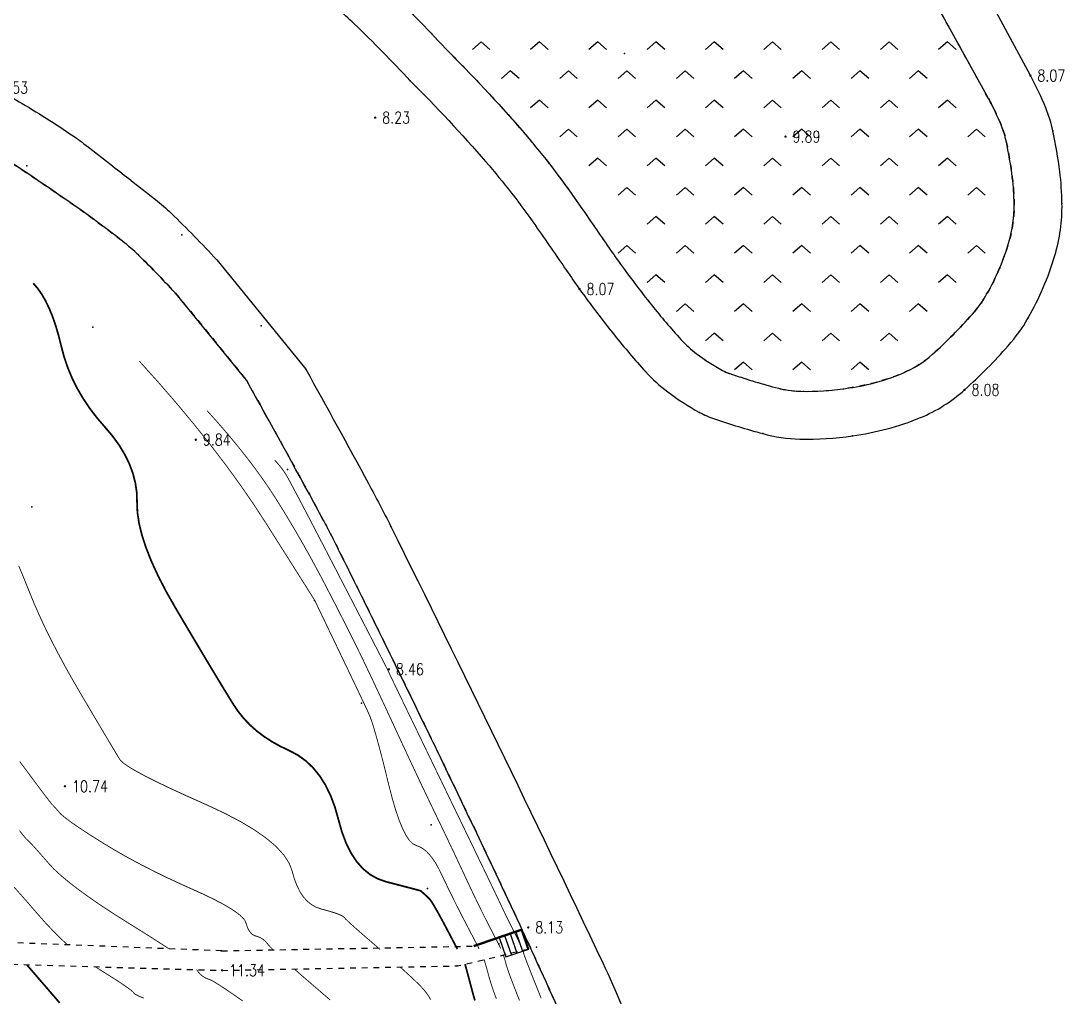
# Model space of a CAD drawing. Extents: x 940 to 2162, y 608 to 1562.
# Drawn here: x 1316.5 to 1406, y 924.7 to 1008.5 of the extents above; entities that cross this region are included whole.
import ezdxf
from ezdxf.enums import TextEntityAlignment as Align

# ---------------------------------------------------------------- set-up
doc = ezdxf.new("R2010")
doc.units = 0
doc.header["$LTSCALE"] = 0.5
doc.header["$PDSIZE"] = 0.2
doc.linetypes.add('X6', pattern=[2, 1, -1])
doc.layers.get('0').update_dxf_attribs({"linetype": 'CONTINUOUS'})
doc.layers.add('ASSIST', color=7, linetype='CONTINUOUS', plot=False)
for name, color, linetype in [('DGX', 2, 'CONTINUOUS'), ('DLSS', 4, 'CONTINUOUS'), ('GCD', 1, 'CONTINUOUS'), ('JMD', 6, 'CONTINUOUS'), ('SXSS', 5, 'CONTINUOUS'), ('ZBTZ', 3, 'CONTINUOUS'), ('ZDH', 1, 'CONTINUOUS')]:
    doc.layers.add(name, color=color, linetype=linetype)
doc.styles.add('HZ', font='rs.shx', dxfattribs={"width": 0.8, "bigfont": 'hztxt.shx'})
doc.linetypes.add('1161', pattern='A,0,[149,AAA.SHX,S=0.15,R=0,X=0,Y=0],-1.6', length=1.6)

# ---------------------------------------------------------------- blocks, each defined once
blk = doc.blocks.new('gc211')
for p, q in [((0, 0), (-1.5, -1.32)), ((1.5, -1.32), (0, 0))]:
    blk.add_line(p, q)
blk = doc.blocks.new('GC200')
at = {"linetype": 'Continuous', "const_width": 0.2, "flags": 128}
blk.add_lwpolyline([(-0.1, 0, 1), (0.1, 0, 1)], format="xyb", close=True, dxfattribs=at)

msp = doc.modelspace()

# ---------------------------------------------------------------- linework, layer by layer
at = {"layer": 'ASSIST', "linetype": 'Continuous', "flags": 128}
msp.add_lwpolyline([(1359.496, 930.55), (1357.53, 929.876), (1358.106, 928.197), (1360.072, 928.871)], close=True, dxfattribs=at)
at = {"layer": 'DGX', "color": 3, "linetype": 'Continuous', "const_width": 0.15, "elevation": 10}
for points in [[(1317.565, 986.022), (1317.935, 985.592), (1318.285, 985.093), (1318.615, 984.524), (1318.925, 983.886), (1319.215, 983.179), (1319.484, 982.403), (1319.733, 981.557), (1319.962, 980.643), (1320.211, 979.703), (1320.523, 978.785), (1320.896, 977.887), (1321.331, 977.009), (1321.829, 976.152), (1322.388, 975.316), (1323.009, 974.5), (1323.691, 973.705), (1324.359, 972.917), (1324.936, 972.123), (1325.42, 971.322), (1325.813, 970.514), (1326.114, 969.701), (1326.324, 968.881), (1326.442, 968.054), (1326.468, 967.221), (1326.502, 966.348), (1326.645, 965.4), (1326.895, 964.378), (1327.254, 963.281), (1327.721, 962.11), (1328.295, 960.865), (1328.978, 959.545), (1329.769, 958.151), (1330.586, 956.769), (1331.346, 955.487), (1332.05, 954.304), (1332.698, 953.221), (1333.29, 952.236), (1333.826, 951.351), (1334.306, 950.566), (1334.729, 949.879), (1335.149, 949.261), (1335.618, 948.678), (1336.138, 948.131), (1336.706, 947.62), (1337.325, 947.145), (1337.993, 946.706), (1338.71, 946.303), (1339.478, 945.936), (1340.237, 945.537), (1340.932, 945.04), (1341.563, 944.443), (1342.129, 943.749), (1342.63, 942.955), (1343.067, 942.063), (1343.439, 941.072), (1343.747, 939.982), (1344.051, 938.903), (1344.414, 937.941), (1344.836, 937.098), (1345.316, 936.373), (1345.855, 935.766), (1346.453, 935.278), (1347.109, 934.908), (1347.824, 934.656), (1348.521, 934.475), (1349.127, 934.317), (1349.639, 934.183), (1350.06, 934.072), (1350.387, 933.985), (1350.623, 933.921), (1350.765, 933.88), (1350.815, 933.863), (1350.822, 933.855), (1350.835, 933.842), (1350.855, 933.824), (1350.88, 933.801), (1350.911, 933.773), (1350.948, 933.741), (1350.992, 933.703), (1351.041, 933.661), (1351.095, 933.614), (1351.151, 933.563), (1351.211, 933.509), (1351.273, 933.451), (1351.338, 933.388), (1351.406, 933.322), (1351.477, 933.253), (1351.55, 933.179), (1351.641, 933.068), (1351.765, 932.886), (1351.921, 932.634), (1352.11, 932.311), (1352.332, 931.917), (1352.586, 931.453), (1352.873, 930.918), (1353.193, 930.312), (1353.508, 929.709), (1353.783, 929.185), (1353.942, 928.88)], [(1354.601, 927.582), (1354.617, 927.528), (1354.657, 927.387), (1354.71, 927.197), (1354.775, 926.959), (1354.852, 926.672), (1354.942, 926.337), (1355.044, 925.953), (1355.147, 925.567), (1355.239, 925.225), (1355.32, 924.927), (1355.391, 924.673), (1355.451, 924.463)]]:
    msp.add_lwpolyline(points, dxfattribs=at)
at = {"layer": 'DGX', "linetype": 'Continuous', "const_width": 0.075}
for points, elevation in [([(1326.667, 979.337), (1328.307, 977.511), (1329.866, 975.709), (1331.345, 973.933), (1332.743, 972.181), (1334.061, 970.454), (1335.299, 968.752), (1336.456, 967.075), (1337.533, 965.422), (1338.505, 963.884), (1339.349, 962.549), (1340.064, 961.417), (1340.65, 960.489), (1341.107, 959.763), (1341.436, 959.241), (1341.637, 958.922), (1341.708, 958.807), (1341.747, 958.727), (1341.849, 958.514), (1342.016, 958.168), (1342.245, 957.689), (1342.538, 957.077), (1342.895, 956.333), (1343.315, 955.455), (1343.799, 954.445), (1344.29, 953.419), (1344.732, 952.495), (1345.125, 951.672), (1345.468, 950.95), (1345.763, 950.33), (1346.008, 949.811), (1346.204, 949.393), (1346.351, 949.077), (1346.485, 948.751), (1346.641, 948.302), (1346.819, 947.731), (1347.019, 947.038), (1347.242, 946.222), (1347.487, 945.284), (1347.754, 944.224), (1348.044, 943.042), (1348.343, 941.871), (1348.642, 940.846), (1348.94, 939.968), (1349.237, 939.235), (1349.532, 938.649), (1349.826, 938.208), (1350.12, 937.913), (1350.412, 937.765), (1350.701, 937.661), (1350.984, 937.501), (1351.261, 937.283), (1351.533, 937.01), (1351.798, 936.679), (1352.059, 936.292), (1352.313, 935.849), (1352.562, 935.348), (1352.812, 934.816), (1353.069, 934.276), (1353.334, 933.73), (1353.607, 933.176), (1353.887, 932.615), (1354.175, 932.047), (1354.471, 931.471), (1354.774, 930.889), (1355.064, 930.335), (1355.32, 929.845), (1355.541, 929.42), (1355.728, 929.06), (1355.813, 928.895)], 9.5), ([(1332.476, 975.089), (1333.367, 974.096), (1334.214, 973.117), (1335.017, 972.152), (1335.777, 971.2), (1336.493, 970.262), (1337.166, 969.337), (1337.795, 968.426), (1338.38, 967.528), (1338.94, 966.63), (1339.495, 965.717), (1340.045, 964.791), (1340.589, 963.85), (1341.128, 962.896), (1341.661, 961.927), (1342.188, 960.944), (1342.71, 959.947), (1343.213, 958.971), (1343.685, 958.051), (1344.126, 957.186), (1344.535, 956.377), (1344.913, 955.623), (1345.259, 954.926), (1345.574, 954.284), (1345.857, 953.697), (1346.136, 953.111), (1346.441, 952.469), (1346.77, 951.771), (1347.123, 951.018), (1347.501, 950.209), (1347.903, 949.344), (1348.33, 948.423), (1348.781, 947.447), (1349.238, 946.462), (1349.679, 945.513), (1350.105, 944.601), (1350.516, 943.725), (1350.911, 942.886), (1351.292, 942.085), (1351.658, 941.319), (1352.009, 940.591), (1352.35, 939.883), (1352.688, 939.179), (1353.023, 938.478), (1353.354, 937.782), (1353.681, 937.09), (1354.006, 936.402), (1354.326, 935.717), (1354.644, 935.037), (1354.952, 934.377), (1355.245, 933.756), (1355.523, 933.173), (1355.786, 932.629), (1356.034, 932.122), (1356.267, 931.654), (1356.485, 931.224), (1356.687, 930.832), (1356.874, 930.475), (1357.043, 930.15), (1357.195, 929.856), (1357.329, 929.593), (1357.446, 929.362), (1357.545, 929.162), (1357.627, 928.994), (1357.667, 928.909)], 9), ([(1338.284, 970.84), (1338.427, 970.682), (1338.562, 970.525), (1338.69, 970.371), (1338.811, 970.219), (1338.926, 970.07), (1339.033, 969.922), (1339.134, 969.776), (1339.227, 969.633), (1339.376, 969.375), (1339.642, 968.885), (1340.026, 968.164), (1340.528, 967.212), (1341.148, 966.028), (1341.885, 964.613), (1342.739, 962.966), (1343.712, 961.087), (1344.68, 959.215), (1345.522, 957.588), (1346.237, 956.204), (1346.825, 955.065), (1347.287, 954.17), (1347.623, 953.519), (1347.832, 953.112), (1347.914, 952.949), (1347.935, 952.907), (1347.957, 952.86), (1347.981, 952.81), (1348.006, 952.755), (1348.033, 952.697), (1348.063, 952.634), (1348.093, 952.568), (1348.126, 952.497), (1348.227, 952.285), (1348.464, 951.793), (1348.836, 951.021), (1349.343, 949.97), (1349.985, 948.639), (1350.763, 947.029), (1351.676, 945.139), (1352.724, 942.969), (1353.779, 940.786), (1354.711, 938.855), (1355.52, 937.177), (1356.207, 935.751), (1356.771, 934.577), (1357.213, 933.656), (1357.531, 932.988), (1357.728, 932.572), (1357.859, 932.29), (1357.984, 932.025), (1358.103, 931.776), (1358.216, 931.543), (1358.321, 931.327), (1358.421, 931.126), (1358.514, 930.943), (1358.601, 930.775), (1358.684, 930.615), (1358.766, 930.454), (1358.848, 930.291), (1358.93, 930.126), (1359.011, 929.96), (1359.091, 929.793), (1359.171, 929.624), (1359.251, 929.453), (1359.326, 929.288), (1359.394, 929.134), (1359.455, 928.992), (1359.483, 928.923)], 8.5), ([(1316.324, 961.749), (1316.601, 961.095), (1316.917, 960.323), (1317.273, 959.433), (1317.669, 958.469), (1318.108, 957.471), (1318.589, 956.442), (1319.112, 955.379), (1319.677, 954.285), (1320.285, 953.157), (1320.935, 951.997), (1321.627, 950.805), (1322.304, 949.659), (1322.908, 948.638), (1323.439, 947.742), (1323.896, 946.971), (1324.281, 946.326), (1324.593, 945.805), (1324.831, 945.41), (1324.996, 945.14), (1325.224, 944.898), (1325.647, 944.589), (1326.267, 944.212), (1327.083, 943.767), (1328.096, 943.254), (1329.305, 942.674), (1330.711, 942.026), (1332.313, 941.31), (1333.918, 940.564), (1335.33, 939.825), (1336.551, 939.094), (1337.581, 938.37), (1338.419, 937.653), (1339.065, 936.944), (1339.519, 936.243), (1339.782, 935.548), (1339.966, 934.894), (1340.187, 934.311), (1340.442, 933.799), (1340.733, 933.36), (1341.06, 932.992), (1341.423, 932.696), (1341.82, 932.472), (1342.254, 932.319), (1342.68, 932.205), (1343.055, 932.097), (1343.381, 931.995), (1343.656, 931.899), (1343.88, 931.81), (1344.055, 931.726), (1344.179, 931.648), (1344.253, 931.576), (1344.339, 931.476), (1344.5, 931.316), (1344.736, 931.095), (1345.047, 930.814), (1345.433, 930.472), (1345.894, 930.068), (1346.43, 929.605), (1347.04, 929.08), (1347.333, 928.828)], 10.5), ([(1316.4, 944.976), (1317.122, 944.006), (1317.736, 943.184), (1318.241, 942.509), (1318.638, 941.982), (1318.927, 941.602), (1319.108, 941.369), (1319.18, 941.285), (1319.205, 941.264), (1319.246, 941.225), (1319.302, 941.167), (1319.373, 941.09), (1319.459, 940.994), (1319.56, 940.88), (1319.677, 940.746), (1319.809, 940.594), (1319.99, 940.411), (1320.254, 940.186), (1320.603, 939.918), (1321.034, 939.609), (1321.55, 939.256), (1322.149, 938.862), (1322.831, 938.425), (1323.597, 937.945), (1324.423, 937.446), (1325.285, 936.949), (1326.182, 936.454), (1327.115, 935.961), (1328.084, 935.471), (1329.089, 934.983), (1330.13, 934.497), (1331.206, 934.013), (1332.235, 933.546), (1333.135, 933.108), (1333.906, 932.701), (1334.547, 932.323), (1335.059, 931.976), (1335.441, 931.659), (1335.694, 931.372), (1335.817, 931.114), (1335.882, 930.885), (1335.959, 930.68), (1336.049, 930.501), (1336.151, 930.347), (1336.265, 930.218), (1336.392, 930.114), (1336.532, 930.035), (1336.684, 929.982), (1336.838, 929.935), (1336.984, 929.877), (1337.122, 929.808), (1337.252, 929.727), (1337.373, 929.634), (1337.487, 929.531), (1337.592, 929.415), (1337.69, 929.289), (1337.855, 929.098), (1338.164, 928.791), (1338.201, 928.756)], 11), ([(1329.204, 928.898), (1328.266, 929.508), (1327.159, 930.212), (1325.894, 931.001), (1324.609, 931.811), (1323.441, 932.576), (1322.389, 933.297), (1321.455, 933.973), (1320.637, 934.604), (1319.936, 935.19), (1319.351, 935.732), (1318.884, 936.23), (1318.497, 936.677), (1318.154, 937.069), (1317.857, 937.405), (1317.603, 937.687), (1317.395, 937.913), (1317.231, 938.083), (1317.111, 938.199), (1317.036, 938.259), (1316.929, 938.367), (1316.714, 938.625), (1316.39, 939.034)], 11.5), ([(1357.888, 928.367), (1357.909, 928.306), (1357.962, 928.148), (1358.013, 927.98), (1358.064, 927.805), (1358.114, 927.621), (1358.176, 927.407), (1358.262, 927.142), (1358.372, 926.825), (1358.505, 926.457), (1358.663, 926.037), (1358.844, 925.566), (1359.049, 925.043), (1359.278, 924.469)], 9), ([(1359.547, 928.763), (1359.555, 928.742), (1359.594, 928.635), (1359.625, 928.539), (1359.65, 928.455), (1359.691, 928.327), (1359.774, 928.1), (1359.897, 927.774), (1360.062, 927.349), (1360.269, 926.824), (1360.516, 926.2), (1360.804, 925.477), (1361.134, 924.655)], 8.5), ([(1339.962, 927.163), (1340.839, 926.396), (1341.868, 925.506), (1343.04, 924.499)], 11), ([(1349.041, 927.333), (1349.269, 927.129), (1349.712, 926.725), (1350.109, 926.355), (1350.46, 926.019), (1350.766, 925.716), (1351.034, 925.427), (1351.272, 925.133), (1351.48, 924.833), (1351.658, 924.528)], 10.5), ([(1356.24, 927.973), (1356.257, 927.922), (1356.31, 927.752), (1356.368, 927.553), (1356.433, 927.326), (1356.503, 927.071), (1356.579, 926.787), (1356.661, 926.487), (1356.75, 926.183), (1356.846, 925.876), (1356.948, 925.565), (1357.057, 925.25), (1357.172, 924.932), (1357.294, 924.609)], 9.5), ([(1335.536, 924.421), (1334.635, 925.047), (1333.895, 925.546), (1333.317, 925.918), (1332.9, 926.163), (1332.644, 926.281), (1332.474, 926.34), (1332.316, 926.412), (1332.169, 926.495), (1332.034, 926.589), (1331.91, 926.696), (1331.797, 926.814), (1331.695, 926.943), (1331.605, 927.084), (1331.584, 927.11)], 11.5)]:
    msp.add_lwpolyline(points, dxfattribs=dict(at, elevation=elevation))
at = {"layer": 'DGX', "linetype": 'Continuous', "const_width": 0.075, "elevation": 12, "flags": 128}
for points in [[(1320.503, 929.237), (1319.991, 929.711), (1319.315, 930.382), (1318.637, 931.1), (1317.959, 931.865), (1317.317, 932.607), (1316.748, 933.258), (1316.254, 933.817), (1315.834, 934.283), (1315.488, 934.658), (1315.215, 934.942), (1315.017, 935.133), (1314.892, 935.233), (1314.772, 935.335), (1314.585, 935.534), (1314.333, 935.83), (1314.014, 936.223), (1313.63, 936.713), (1313.179, 937.3), (1312.662, 937.984), (1312.079, 938.765), (1311.641, 939.372)], [(1327.04, 924.661), (1326.705, 924.799), (1326.453, 924.918), (1326.285, 925.018), (1326.201, 925.101), (1326.12, 925.195), (1325.96, 925.333), (1325.722, 925.513), (1325.405, 925.735), (1325.01, 926.001), (1324.536, 926.309), (1323.984, 926.66), (1323.354, 927.053), (1322.886, 927.359)]]:
    msp.add_lwpolyline(points, dxfattribs=at)
at = {"layer": 'DGX', "color": 3, "linetype": 'Continuous', "const_width": 0.15, "elevation": 12.5, "flags": 128}
msp.add_lwpolyline([(1319.824, 924.263), (1319.292, 924.88), (1318.644, 925.632), (1317.879, 926.52), (1317.01, 927.528)], dxfattribs=at)
at = {"layer": 'DLSS', "linetype": 'X6', "flags": 128}
for points in [[(1307.335, 1034.118, -0.008647), (1312.263, 1032.565, -0.016915), (1314.932, 1031.572, -0.002751), (1321.915, 1028.654, -0.009621), (1324.023, 1027.712, -0.022405), (1330.1, 1024.513, -0.019846), (1336.556, 1020.384, -0.012212), (1338.24, 1019.148, -0.002864), (1344.621, 1014.162, -0.024552), (1347.945, 1011.258, -0.014324), (1352.918, 1006.18, -0.014324)], [(1352.791, 1006.305, -0.019154), (1359.492, 999.133, -0.026107), (1364.036, 993.291, -0.002437), (1366.701, 989.427, 0.005847), (1367.758, 987.916, 0.013063), (1370.619, 984.142, 0.015681), (1373.128, 981.199, 0.046552), (1374.464, 979.979, 0.036869), (1376.681, 978.546, 0.043904), (1377.311, 978.27, 0.014235), (1381.231, 977.075, 0.060989), (1383.426, 976.753, 0.043174), (1387.246, 976.992, 0.043174)], [(1298.54, 1004.116, -0.027113), (1307.452, 1001.138, -0.047867), (1311.673, 998.981, -0.008963), (1320.307, 993.25, -0.014737), (1325.252, 989.619, -0.028527), (1326.606, 988.431, -0.013099), (1329.948, 984.969, -0.013099)], [(1399.507, 1001.873, -0.029327), (1400.625, 999.529, -0.043901), (1401.018, 998.249, -0.021501), (1401.553, 995.091, -0.027851), (1401.711, 992.808, -0.075314), (1401.264, 989.565, -0.058057), (1399.35, 985.078, -0.051328), (1398.124, 983.369, -0.028362), (1394.708, 979.923, -0.08608), (1392.104, 978.286, -0.063875), (1387.304, 976.999, -0.063875)], [(1335.854, 977.703, -0.003614), (1342.009, 966.513, -0.008475), (1343.846, 962.973, -0.004872), (1357.022, 935.837, -0.007585), (1365.013, 918.279, -0.037036), (1365.623, 916.544, -0.009169), (1368.093, 906.685, -0.009169)]]:
    msp.add_lwpolyline(points, format="xyb", dxfattribs=at)
for points in [[(1399.507, 1001.873), (1386.684, 1025.152)], [(1329.779, 985.177), (1335.854, 977.703)], [(1333.729, 928.721), (1311.738, 929.579)], [(1333.729, 928.721), (1355.343, 929.126)], [(1311.754, 927.679), (1333.76, 927.047), (1353.944, 927.425), (1360.243, 928.929)]]:
    msp.add_lwpolyline(points, dxfattribs=at)
at = {"layer": 'DLSS', "linetype": 'Continuous', "const_width": 0.2, "elevation": 8.127, "flags": 128}
msp.add_lwpolyline([(1359.496, 930.55), (1355.343, 929.126)], dxfattribs=at)
at = {"layer": 'JMD', "linetype": 'Continuous'}
for p, q in [((1359.496, 930.55), (1357.53, 929.876)), ((1357.53, 929.876), (1358.106, 928.197)), ((1358.003, 930.038), (1358.579, 928.359)), ((1358.476, 930.201), (1359.052, 928.521)), ((1358.949, 930.363), (1359.525, 928.683)), ((1359.422, 930.525), (1359.998, 928.846)), ((1358.106, 928.197), (1360.072, 928.871))]:
    msp.add_line(p, q, dxfattribs=at)
at = {"layer": 'SXSS', "linetype": 'Continuous', "flags": 128}
for points in [[(1349.902, 1003.391, 0.014324), (1345.094, 1008.301, 0.024552), (1342.073, 1010.94, 0.002864), (1335.729, 1015.897, 0.012212), (1334.207, 1017.014, 0.019846), (1328.026, 1020.967, 0.022405), (1322.274, 1023.995, 0.009621), (1320.311, 1024.873, 0.002751), (1313.369, 1027.773, 0.016915), (1310.961, 1028.67, 0.008647), (1306.168, 1030.18)], [(1299.747, 1008.503, -0.008647), (1303.794, 1007.228, -0.016915), (1304.769, 1006.865, -0.002751), (1311.481, 1004.061, -0.009621), (1312.65, 1003.538, -0.022405), (1316.61, 1001.453, -0.019846), (1321.28, 998.467, -0.012212), (1321.912, 998.003, -0.002864), (1328.051, 993.205, -0.024552), (1329.401, 992.026, -0.014324), (1333.303, 988.042, 0.008647)], [(1349.902, 1003.391, -0.019154), (1356.389, 996.449, -0.026107), (1360.669, 990.944, -0.002437), (1363.312, 987.113, 0.005847), (1364.424, 985.524, 0.013063), (1367.414, 981.579, 0.015681), (1370.09, 978.44, 0.046552), (1371.989, 976.705, 0.036869), (1374.714, 974.944, 0.043904), (1376.003, 974.38, 0.014235), (1380.146, 973.117, 0.060989), (1383.328, 972.65, 0.043174), (1387.854, 972.933)], [(1387.854, 972.933, 0.063875), (1393.663, 974.49, 0.08608), (1397.453, 976.873, 0.028362), (1401.197, 980.649, 0.051328), (1402.912, 983.042, 0.058057), (1405.199, 988.402, 0.075314), (1405.814, 992.863, 0.027851), (1405.625, 995.602, 0.021501), (1405.031, 999.107, 0.043901), (1404.426, 1001.074, 0.029327), (1403.101, 1003.853)], [(1340.937, 978.65, -0.003148), (1346.319, 968.844, -0.008475), (1348.233, 965.156, -0.004872), (1366.424, 927.69, -0.025191), (1369.503, 920.241, -0.019421), (1371.72, 913.141, -0.026398), (1372.867, 907.789, -0.013436), (1373.752, 901.091, -0.023082), (1373.982, 897.163, -0.004281), (1373.995, 893.528, -0.003582), (1373.943, 889.184, -0.020508), (1373.521, 882.191, 0.046402), (1373.495, 879.09, 0.005831), (1373.515, 878.885, 0.000159), (1374.33, 871.357, 0.002172), (1375.089, 864.639, 0.001571), (1376.208, 855.363)]]:
    msp.add_lwpolyline(points, format="xyb", dxfattribs=at)
at = {"layer": 'SXSS', "linetype": 'Continuous', "elevation": 10.489, "flags": 128}
for points in [[(1403.101, 1003.853), (1390.663, 1026.943)], [(1333.303, 988.042), (1340.937, 978.65)]]:
    msp.add_lwpolyline(points, dxfattribs=at)
at = {"layer": 'ZBTZ', "linetype": '1161', "flags": 128}
msp.add_lwpolyline([(1330.74, 833.762), (1327.56, 840.768), (1319.707, 863.134), (1319.598, 863.445, -0.077672), (1319.176, 867.141, -0.089807), (1319.974, 870.7, -0.089946), (1322.608, 874.728, -0.118766), (1326.471, 877.237, -0.102595), (1331.41, 877.907, -0.141061), (1335.992, 876.236, -0.020708), (1338.015, 874.629, -0.026382), (1339.616, 873.089, -0.013245), (1341.446, 871.028, -0.005397), (1345.414, 866.207, -0.028768), (1347.217, 863.684, -0.015584), (1349.754, 859.369), (1356.2, 845.721, 0.167735), (1359.482, 841.341, 0.247764), (1363.284, 840.922, 0.111916), (1366.354, 843.018, 0.069822), (1369.739, 847.866, 0.053027), (1371.017, 851.218, 0.052663), (1371.567, 854.788, -0.001571), (1370.445, 864.094, -0.002172), (1369.681, 870.852, -0.000159), (1368.865, 878.383, -0.005831), (1368.835, 878.697, -0.046402), (1368.869, 882.664, 0.020508), (1369.267, 889.274, 0.003582), (1369.284, 890.636, 0.000782), (1369.306, 897.171, 0.026584), (1369.127, 900.636, 0.003874), (1368.949, 902.217), (1368.093, 906.685, 0.009169), (1365.623, 916.544, 0.037036), (1365.013, 918.279, 0.007585), (1357.022, 935.837, 0.004872), (1343.846, 962.973, 0.008475), (1342.009, 966.513, 0.003614), (1335.854, 977.703), (1329.948, 984.969, 0.013099), (1326.606, 988.431, 0.028527), (1325.252, 989.619, 0.014737), (1320.307, 993.25, 0.008963), (1311.673, 998.981, 0.047867), (1307.452, 1001.138, 0.027113), (1298.54, 1004.116), (1269.742, 1011.439, -0.020512), (1261.532, 1014.034, -0.033977), (1256.413, 1016.291, -0.005961), (1247.965, 1020.851, -0.018837), (1245.102, 1022.585, -0.027926), (1242.305, 1024.659, -0.006734), (1232.843, 1032.749, -0.04167), (1227.657, 1038.133, -0.025832), (1220.986, 1047.25), (1219.164, 1049.83), (1198.288, 1046.029), (1190.582, 1046.64), (1190.582, 1044.115), (1180.434, 1044.141), (1180.52, 1046.834), (1175.967, 1046.977), (1177.339, 952.841), (1172.053, 952.633), (1170.186, 899.769), (1161.268, 883.069), (1145.898, 871.231), (1125.512, 864.649), (1099.71, 863.887), (1069.546, 881.138), (1074.012, 867.156), (1077.612, 862.785), (1080.531, 860.039), (1081.322, 863.46), (1088.163, 863.46), (1082.903, 845.379), (1085.515, 845.893), (1090.005, 847.604), (1092.212, 841.814), (1092.782, 840.069), (1087.738, 838.245), (1087.788, 838.75, -0.027206), (1090.093, 834.638, -0.063866), (1090.967, 832.077, -0.009428), (1091.978, 826.602, -0.010278), (1092.709, 821.525, -0.011914), (1094.112, 807.365, -0.024093), (1094.307, 800.086, -0.017627), (1093.75, 790.285, -0.007981), (1091.46, 769.142), (1090.266, 759.756, -0.034067), (1095.724, 760.461, -0.049637), (1102.31, 760.204, -0.002641), (1103.782, 759.992, -0.005392), (1104.566, 759.866, -0.072064), (1109.903, 758.132, -0.111845), (1113.518, 755.204, -0.124873), (1115.369, 751.047, -0.065747), (1115.6, 745.122, -0.036581), (1114.485, 738.437, 0.034334), (1113.46, 732.463, 0.017331), (1112.757, 721.915, 0.023383), (1112.871, 714.245, 0.035855), (1113.623, 708.636, 0.020701), (1116.171, 698.504, 0.037395), (1121.194, 685.258, 0.042521), (1127.336, 674.588, 0.023131), (1130.841, 670.01, 0.0207), (1135.246, 665.198, 0.04717), (1140.59, 660.751, 0.045763), (1146.889, 657.242, 0.082528), (1154.184, 655.363, 0.066536), (1164.053, 655.811, 0.030894), (1170.375, 657.359, 0.043452), (1174.349, 658.987, 0.053054), (1181.795, 663.882, 0.087346), (1184.777, 667.358, 0.006859), (1185.162, 668.03, -0.00631), (1185.689, 668.951, -0.030276), (1189.361, 674.398, -0.021081), (1195.179, 681.366, -0.093388), (1204.127, 688.121, -0.130561), (1213.006, 689.928, -0.010639), (1220.792, 689.303, 0.006428), (1233.29, 688.193, 0.002335), (1242.048, 687.569, 0.003845), (1247.331, 687.259, 0.198568), (1251.993, 688.913, 0.144016), (1256.476, 696.199, 0.089715), (1257.029, 702.564, -0.069383), (1257.544, 713.69, -0.036422), (1260.85, 726.238, -0.155986), (1264.056, 730.545, -0.201176), (1270.425, 731.999, -0.180181), (1276.131, 728.662, -0.023263), (1278.275, 725.774, -0.025036), (1280.027, 722.865, -0.024343), (1284.36, 713.736, 0.019447), (1289.34, 702.974, 0.019178), (1295.661, 691.692, 0.062456), (1297.592, 689.274, 0.049333), (1298.871, 688.252, 0.035102), (1301.354, 686.88, 0.031434), (1304.797, 685.537, 0.071847), (1305.499, 685.42, 0.023809), (1306.045, 685.434, 0.017093), (1307.054, 685.543, 0.043665), (1310.87, 686.431, 0.036297), (1315.467, 688.312, 0.015778), (1318.218, 689.79, 0.010859), (1322.259, 692.244, 0.021309), (1324.617, 693.893, 0.012897), (1324.725, 693.98, 0.037347), (1324.729, 698.732, 0.016633), (1324.405, 701.739, 0.020292), (1323.978, 704.074, 0.118409), (1320.61, 710.916, -0.070031), (1311.692, 725.357, -0.022972), (1306.681, 738.373, -0.0249), (1303.212, 750.825, -0.055447), (1301.993, 761.741, -0.043106), (1303.164, 775.36, -0.084624), (1307.367, 787.214, -0.274119), (1314.059, 791.099, -0.174301), (1319.049, 789.254, -0.08134), (1323.489, 784.08, -0.158868), (1326.899, 769.631, 0.115392), (1329.098, 754.723, 0.02739), (1333.464, 745.227, 0.044069), (1336.764, 740.122, 0.11721), (1341.453, 736.364, 0.097181), (1349.101, 734.424, 0.13611), (1353.055, 735.291, 0.054193), (1355.838, 737.173), (1357.4, 741.046), (1359.601, 743.988), (1358.961, 747.74, 0.012312), (1357.65, 750.599, 0.027255), (1356.292, 753.032, 0.002451), (1353.397, 757.564, -0.003279), (1351.199, 761.018, -0.001211), (1348.636, 765.126, -0.001537), (1346.63, 768.381, -0.018479), (1344.35, 772.434, -0.013579), (1341.682, 777.983, -0.01746), (1340.066, 781.958, -0.019016), (1338.839, 785.749, -0.01542), (1337.304, 791.906, -0.016269), (1336.217, 797.847, -0.000047), (1335.237, 804.412, -0.000121), (1334.856, 806.965, -0.000007), (1333.963, 812.968, -0.000007), (1333.071, 818.963, -0.001307), (1332.463, 823.128, 0.000982), (1331.662, 828.632, 0.015736), (1330.74, 833.762)], format="xyb", close=True, dxfattribs=at)
at = {"layer": 'ZBTZ', "linetype": 'Continuous', "flags": 128}
msp.add_lwpolyline([(1347.945, 1011.258, -0.014324), (1352.918, 1006.18, -0.018806), (1359.492, 999.133, -0.026107), (1364.036, 993.291, -0.002437), (1366.701, 989.427, 0.005847), (1367.758, 987.916, 0.013063), (1370.619, 984.142, 0.015681), (1373.128, 981.199, 0.046552), (1374.464, 979.979, 0.036869), (1376.681, 978.546, 0.043904), (1377.311, 978.27, 0.014235), (1381.231, 977.075, 0.060989), (1383.426, 976.753, 0.043232), (1387.251, 976.992, 0.064568), (1392.104, 978.286, 0.08608), (1394.708, 979.923, 0.028362), (1398.124, 983.369, 0.051328), (1399.35, 985.078, 0.058057), (1401.264, 989.565, 0.075314), (1401.711, 992.808, 0.027851), (1401.553, 995.091, 0.021501), (1401.018, 998.249, 0.043901), (1400.625, 999.529, 0.029326), (1399.507, 1001.873), (1386.684, 1025.152, -0.030203)], format="xyb", dxfattribs=at)
at = {"layer": 'ZDH', "linetype": 'Continuous'}
for p in [(1368.293, 1005.739, 9.808), (1368.293, 1005.739, 9.808), (1349.902, 1003.391, 8.528), (1349.902, 1003.391, 8.528), (1403.101, 1003.853, 8.067), (1403.101, 1003.853, 8.067), (1346.896, 1000.241, 8.227), (1346.896, 1000.241, 8.227), (1405.031, 999.107, 8.051), (1405.031, 999.107, 8.051), (1382.099, 998.611, 9.891), (1382.099, 998.611, 9.891), (1317.008, 996.092, 8.236), (1317.008, 996.092, 8.236), (1405.814, 992.863, 8.058), (1405.814, 992.863, 8.058), (1360.669, 990.944, 8.029), (1360.669, 990.944, 8.029), (1330.312, 990.17, 8.44), (1330.312, 990.17, 8.44), (1364.424, 985.524, 8.068), (1364.424, 985.524, 8.068), (1402.909, 983.043, 8.076), (1402.909, 983.043, 8.076), (1402.912, 983.042, 8.069), (1402.912, 983.042, 8.069), (1322.671, 982.26, 9.844), (1322.671, 982.26, 9.844), (1337.111, 982.37, 7.987), (1337.111, 982.37, 7.987), (1340.937, 978.65, 8.047), (1340.937, 978.65, 8.047), (1370.09, 978.44, 8.083), (1370.09, 978.44, 8.083), (1397.453, 976.873, 8.081), (1397.453, 976.873, 8.081), (1374.714, 974.944, 8.077), (1374.714, 974.944, 8.077), (1380.146, 973.117, 8.063), (1380.146, 973.117, 8.063), (1387.854, 972.933, 8.04), (1387.854, 972.933, 8.04), (1331.506, 972.593, 9.843), (1331.506, 972.593, 9.843), (1339.388, 970.033, 8.405), (1339.388, 970.033, 8.405), (1317.449, 966.847, 10.288), (1317.449, 966.847, 10.288), (1348.233, 965.156, 8.042), (1348.233, 965.156, 8.042), (1341.694, 958.791, 9.507), (1341.694, 958.791, 9.507), (1348.075, 952.891, 8.461), (1348.075, 952.891, 8.461), (1345.725, 949.969, 9.564), (1345.725, 949.969, 9.564), (1350.388, 949.668, 8.107), (1350.388, 949.668, 8.107), (1320.286, 942.846, 10.742), (1320.286, 942.846, 10.742), (1351.691, 939.535, 9.222), (1351.691, 939.535, 9.222), (1351.393, 934.064, 9.956), (1351.393, 934.064, 9.956), (1357.53, 929.876, 9.242), (1357.53, 929.876, 9.242), (1360.028, 930.733, 8.127), (1360.028, 930.733, 8.127), (1357.511, 929.3, 9.261), (1357.511, 929.3, 9.261), (1357.517, 929.315, 9.263), (1357.517, 929.315, 9.263), (1360.743, 929.049, 8.144), (1360.743, 929.049, 8.144), (1333.676, 928.72, 11.27), (1333.676, 928.72, 11.27), (1353.944, 927.425, 10.202), (1353.944, 927.425, 10.202), (1333.76, 927.047, 11.337), (1333.76, 927.047, 11.337)]:
    msp.add_point(p, dxfattribs=at)

# ---------------------------------------------------------------- block references
at = {"layer": 'GCD', "linetype": 'Continuous'}
ref = msp.add_blockref('GC200', (1403.101, 1003.853, 8.067), dxfattribs=dict(at, xscale=0.5, yscale=0.5, zscale=0.5))
ref.add_attrib('height', '8.07', dxfattribs={"linetype": 'Continuous', "height": 1, "style": 'HZ', "width": 0.8}).set_placement((1403.701, 1003.853, 8.067), align=Align.MIDDLE_LEFT)
ref = msp.add_blockref('GC200', (1314.121, 1002.816, 8.527), dxfattribs=dict(at, xscale=0.5, yscale=0.5, zscale=0.5))
ref.add_attrib('height', '8.53', dxfattribs={"linetype": 'Continuous', "height": 1, "style": 'HZ', "width": 0.8}).set_placement((1314.721, 1002.816, 8.527), align=Align.MIDDLE_LEFT)
ref = msp.add_blockref('GC200', (1346.896, 1000.241, 8.227), dxfattribs=dict(at, xscale=0.5, yscale=0.5, zscale=0.5))
ref.add_attrib('height', '8.23', dxfattribs={"linetype": 'Continuous', "height": 1, "style": 'HZ', "width": 0.8}).set_placement((1347.496, 1000.241, 8.227), align=Align.MIDDLE_LEFT)
ref = msp.add_blockref('GC200', (1382.099, 998.611, 9.891), dxfattribs=dict(at, xscale=0.5, yscale=0.5, zscale=0.5))
ref.add_attrib('height', '9.89', dxfattribs={"linetype": 'Continuous', "height": 1, "style": 'HZ', "width": 0.8}).set_placement((1382.699, 998.611, 9.891), align=Align.MIDDLE_LEFT)
ref = msp.add_blockref('GC200', (1364.424, 985.524, 8.068), dxfattribs=dict(at, xscale=0.5, yscale=0.5, zscale=0.5))
ref.add_attrib('height', '8.07', dxfattribs={"linetype": 'Continuous', "height": 1, "style": 'HZ', "width": 0.8}).set_placement((1365.024, 985.524, 8.068), align=Align.MIDDLE_LEFT)
ref = msp.add_blockref('GC200', (1397.453, 976.873, 8.081), dxfattribs=dict(at, xscale=0.5, yscale=0.5, zscale=0.5))
ref.add_attrib('height', '8.08', dxfattribs={"linetype": 'Continuous', "height": 1, "style": 'HZ', "width": 0.8}).set_placement((1398.053, 976.873, 8.081), align=Align.MIDDLE_LEFT)
ref = msp.add_blockref('GC200', (1331.506, 972.593, 9.843), dxfattribs=dict(at, xscale=0.5, yscale=0.5, zscale=0.5))
ref.add_attrib('height', '9.84', dxfattribs={"linetype": 'Continuous', "height": 1, "style": 'HZ', "width": 0.8}).set_placement((1332.106, 972.593, 9.843), align=Align.MIDDLE_LEFT)
ref = msp.add_blockref('GC200', (1348.075, 952.891, 8.461), dxfattribs=dict(at, xscale=0.5, yscale=0.5, zscale=0.5))
ref.add_attrib('height', '8.46', dxfattribs={"linetype": 'Continuous', "height": 1, "style": 'HZ', "width": 0.8}).set_placement((1348.675, 952.891, 8.461), align=Align.MIDDLE_LEFT)
ref = msp.add_blockref('GC200', (1320.286, 942.846, 10.742), dxfattribs=dict(at, xscale=0.5, yscale=0.5, zscale=0.5))
ref.add_attrib('height', '10.74', dxfattribs={"linetype": 'Continuous', "height": 1, "style": 'HZ', "width": 0.8}).set_placement((1320.886, 942.846, 10.742), align=Align.MIDDLE_LEFT)
ref = msp.add_blockref('GC200', (1360.028, 930.733, 8.127), dxfattribs=dict(at, xscale=0.5, yscale=0.5, zscale=0.5))
ref.add_attrib('height', '8.13', dxfattribs={"linetype": 'Continuous', "height": 1, "style": 'HZ', "width": 0.8}).set_placement((1360.628, 930.733, 8.127), align=Align.MIDDLE_LEFT)
ref = msp.add_blockref('GC200', (1333.76, 927.047, 11.337), dxfattribs=dict(at, xscale=0.5, yscale=0.5, zscale=0.5))
ref.add_attrib('height', '11.34', dxfattribs={"linetype": 'Continuous', "height": 1, "style": 'HZ', "width": 0.8}).set_placement((1334.36, 927.047, 11.337), align=Align.MIDDLE_LEFT)
at = {"layer": 'ZBTZ', "linetype": 'Continuous', "xscale": 0.5, "yscale": 0.5}
for p in [(1355.985, 1006.753), (1360.985, 1006.753), (1365.985, 1006.753), (1370.985, 1006.753), (1375.985, 1006.753), (1380.985, 1006.753), (1385.985, 1006.753), (1390.985, 1006.753), (1395.985, 1006.753), (1358.485, 1004.253), (1363.485, 1004.253), (1368.485, 1004.253), (1373.485, 1004.253), (1378.485, 1004.253), (1383.485, 1004.253), (1388.485, 1004.253), (1393.485, 1004.253), (1360.985, 1001.753), (1365.985, 1001.753), (1370.985, 1001.753), (1375.985, 1001.753), (1380.985, 1001.753), (1385.985, 1001.753), (1390.985, 1001.753), (1395.985, 1001.753), (1363.485, 999.253), (1368.485, 999.253), (1373.485, 999.253), (1378.485, 999.253), (1383.485, 999.253), (1388.485, 999.253), (1393.485, 999.253), (1398.485, 999.253), (1365.985, 996.753), (1370.985, 996.753), (1375.985, 996.753), (1380.985, 996.753), (1385.985, 996.753), (1390.985, 996.753), (1395.985, 996.753), (1368.485, 994.253), (1373.485, 994.253), (1378.485, 994.253), (1383.485, 994.253), (1388.485, 994.253), (1393.485, 994.253), (1398.485, 994.253), (1370.985, 991.753), (1375.985, 991.753), (1380.985, 991.753), (1385.985, 991.753), (1390.985, 991.753), (1395.985, 991.753), (1368.485, 989.253), (1373.485, 989.253), (1378.485, 989.253), (1383.485, 989.253), (1388.485, 989.253), (1393.485, 989.253), (1398.485, 989.253), (1370.985, 986.753), (1375.985, 986.753), (1380.985, 986.753), (1385.985, 986.753), (1390.985, 986.753), (1395.985, 986.753), (1373.485, 984.253), (1378.485, 984.253), (1383.485, 984.253), (1388.485, 984.253), (1393.485, 984.253), (1375.985, 981.753), (1380.985, 981.753), (1385.985, 981.753), (1390.985, 981.753), (1378.485, 979.253), (1383.485, 979.253), (1388.485, 979.253)]:
    msp.add_blockref('gc211', p, dxfattribs=at)

doc.saveas('drawing.dxf')
